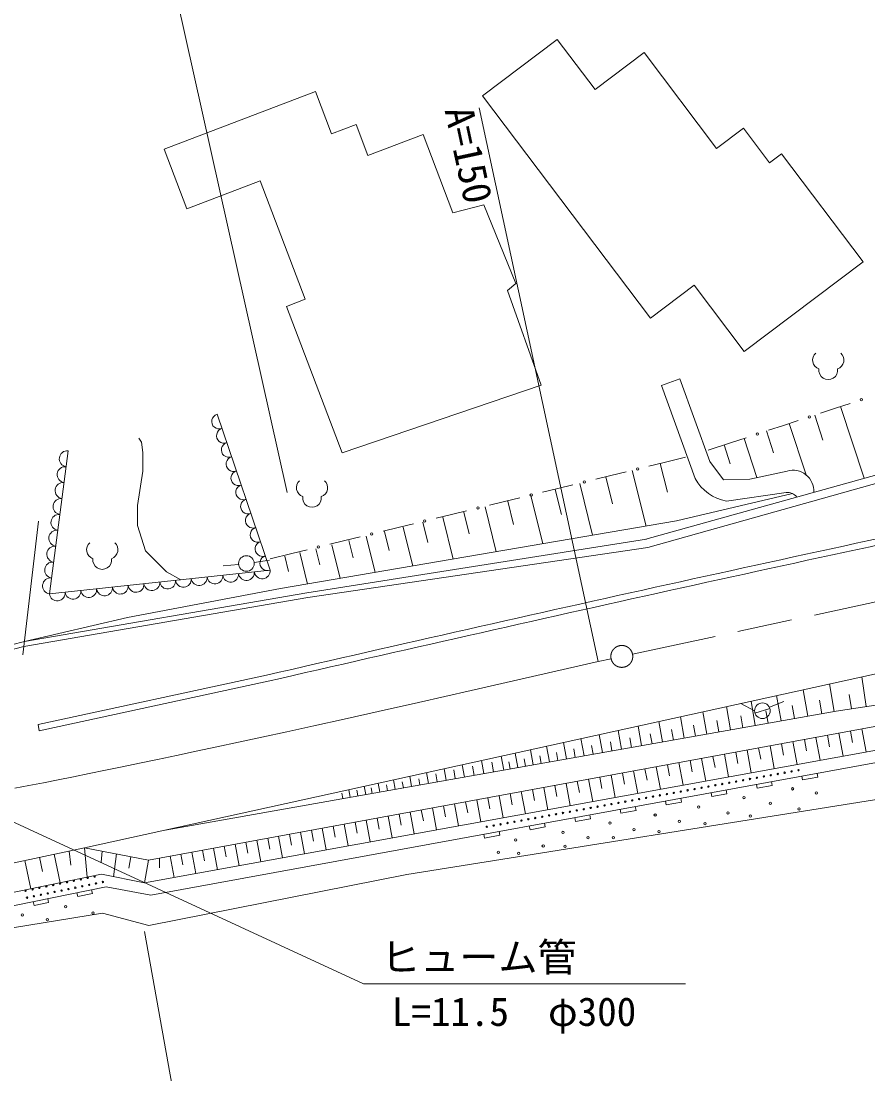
# Model space of a CAD drawing. Units: millimetres, scale not verified. Extents: x 40000 to 680000, y 20000 to 380000.
# Drawn here: x 228338 to 282466, y 262955 to 330232 of the extents above; entities that cross this region are included whole.
import ezdxf
from ezdxf.enums import TextEntityAlignment as Align

# ---------------------------------------------------------------- set-up
doc = ezdxf.new("R2010")
doc.units = ezdxf.units.MM
doc.header["$LTSCALE"] = 1000
doc.linetypes.add('CHAIN', pattern=[18.5, 12, -1.5, 3.5, -1.5])
doc.linetypes.add('DASHED', pattern=[7.5, 6, -1.5])
for name, color, linetype, lineweight in [('M-BGD', 7, 'Continuous', 13), ('M-BMK', 2, 'CHAIN', 13), ('M-STR-HTXT', 7, 'Continuous', 13)]:
    doc.layers.add(name, color=color, linetype=linetype, lineweight=lineweight)
doc.styles.add('ＭＳ ゴシック', font='')
doc.styles.get('ＭＳ ゴシック').set_extended_font_data('MS Gothic')

# ---------------------------------------------------------------- blocks, each defined once
blk = doc.blocks.new('園庭')
at = {"color": 7, "linetype": 'Continuous', "lineweight": 13}
for centre, start, end in [((-0.4, 0.4), 131.41945, 251.14243), ((0.4, 0.4), 288.85757, 48.58055), ((0, -0.25), 172.14016, 7.85984)]:
    blk.add_arc(centre, 0.6, start, end, dxfattribs=at)
blk = doc.blocks.new('電話柱1')
at = {"color": 7, "linetype": 'Continuous', "lineweight": 13}
for p, q in [((-1.203, 0.848), (-0.496, 0.14)), ((-0.516, 0.002), (0.484, 0.002)), ((1.475, 0.164), (0.478, 0.078))]:
    blk.add_line(p, q, dxfattribs=at)
blk.add_circle((-0.016, 0.002), 0.5, dxfattribs=at)

msp = doc.modelspace()

# ---------------------------------------------------------------- linework, layer by layer
at = {"layer": 'M-BGD'}
for p, q in [((270442, 307375), (269262, 306946)), ((271425, 300999), (269262, 306946)), ((272367, 302081), (270442, 307375)), ((280385, 305490), (279435, 305177)), ((281334, 305803), (280385, 305490)), ((280718, 305600), (282227, 301023)), ((240868, 305104), (244257, 295153)), ((296036, 304881), (268273, 297124)), ((279066, 305055), (279593, 303458)), ((296173, 304392), (268393, 296603)), ((277061, 304394), (276111, 304081)), ((278010, 304707), (277061, 304394)), ((277435, 304518), (278520, 301230)), ((274686, 303611), (273737, 303298)), ((274548, 303565), (275375, 301059)), ((275983, 304038), (276440, 302652)), ((231351, 302773), (230148, 293630)), ((273737, 303298), (272259, 302811)), ((273737, 303298), (272259, 302811)), ((273270, 303144), (273666, 301944)), ((270816, 302370), (269441, 302033)), ((270816, 302370), (269441, 302033)), ((273229, 300918), (272367, 302081)), ((267013, 301439), (266042, 301201)), ((267400, 301524), (268282, 297959)), ((269441, 302033), (268470, 301796)), ((269194, 301968), (269651, 300122)), ((277299, 301480), (274913, 300959)), ((266042, 301201), (265070, 300964)), ((265716, 301108), (266141, 299389)), ((274913, 300959), (273229, 300918)), ((262642, 300369), (261671, 300132)), ((262474, 300305), (262870, 298705)), ((263613, 300607), (262642, 300369)), ((264043, 300694), (264865, 297374)), ((273430, 299555), (277239, 300116)), ((259242, 299537), (258271, 299300)), ((260214, 299775), (259242, 299537)), ((259454, 299558), (259822, 298068)), ((260916, 299920), (261681, 296830)), ((277654, 300039), (270232, 298297)), ((256814, 298943), (255843, 298706)), ((256639, 298862), (256982, 297475)), ((258002, 299199), (258713, 296322)), ((229456, 298287), (228453, 289746)), ((270232, 298297), (244928, 293966)), ((253414, 298111), (252443, 297874)), ((254017, 298213), (254336, 296922)), ((255843, 298706), (254871, 298468)), ((255286, 298527), (255949, 295849)), ((252443, 297874), (251472, 297636)), ((251573, 297608), (251870, 296407)), ((252756, 297901), (253373, 295408)), ((268315, 297136), (246612, 293691)), ((249043, 297042), (248072, 296804)), ((248202, 296774), (248736, 294615)), ((250015, 297279), (249043, 297042)), ((249296, 297044), (249573, 295926)), ((250398, 297317), (250972, 294998)), ((245644, 296210), (244269, 295873)), ((245644, 296210), (244269, 295873)), ((245198, 296030), (245437, 295062)), ((246615, 296447), (245644, 296210)), ((246155, 296267), (246652, 294259)), ((268393, 296603), (246659, 293395)), ((247174, 296519), (247432, 295479)), ((242243, 295518), (241249, 295413)), ((243235, 295644), (244224, 295789)), ((230148, 293630), (244257, 295153)), ((246659, 293395), (228516, 290276)), ((246612, 293691), (228552, 290587)), ((232394, 277405), (307612, 293944)), ((244928, 293966), (235144, 292122)), ((235144, 292122), (228552, 290587)), ((280430, 286135), (310390, 290715)), ((244035, 288434), (229422, 285277)), ((244123, 288044), (229506, 284886)), ((282361, 286430), (282070, 288328)), ((278629, 285815), (278330, 287505)), ((280315, 286114), (280004, 287873)), ((236486, 276616), (293664, 287128)), ((275267, 285220), (274993, 286771)), ((276913, 285511), (276626, 287130)), ((279522, 285974), (279369, 286837)), ((281406, 286284), (281265, 287202)), ((237543, 278537), (280430, 286135)), ((272177, 284672), (271924, 286097)), ((273690, 284940), (273426, 286427)), ((276088, 285365), (275948, 286158)), ((277769, 285663), (277623, 286490)), ((229422, 285277), (229506, 284886)), ((236219, 275157), (292871, 285444)), ((269335, 284169), (269103, 285476)), ((270726, 284415), (270484, 285780)), ((272931, 284806), (272803, 285534)), ((274477, 285080), (274342, 285839)), ((236632, 274387), (292759, 284636)), ((265495, 283489), (265292, 284638)), ((266722, 283706), (266509, 284906)), ((268001, 283933), (267779, 285185)), ((268666, 284050), (268553, 284690)), ((270029, 284292), (269910, 284960)), ((271450, 284544), (271326, 285241)), ((279874, 284593), (280008, 283863)), ((280610, 284728), (280878, 283266)), ((281346, 284864), (281481, 284132)), ((282083, 284999), (282353, 283534)), ((263192, 283081), (263005, 284135)), ((264319, 283280), (264124, 284381)), ((264906, 283384), (264806, 283947)), ((266107, 283597), (266003, 284184)), ((267360, 283819), (267251, 284432)), ((276208, 283919), (276475, 282466)), ((276940, 284053), (277073, 283326)), ((277672, 284188), (277939, 282732)), ((278405, 284323), (278539, 283594)), ((279139, 284458), (279407, 282999)), ((259185, 282371), (259027, 283261)), ((260079, 282529), (259915, 283456)), ((261073, 282705), (260902, 283673)), ((261591, 282797), (261503, 283291)), ((262110, 282889), (261931, 283899)), ((262650, 282985), (262558, 283501)), ((263754, 283180), (263659, 283719)), ((272562, 283249), (272695, 282526)), ((273289, 283382), (273555, 281936)), ((274018, 283516), (274151, 282792)), ((274747, 283650), (275013, 282201)), ((275477, 283785), (275611, 283059)), ((256679, 281927), (256540, 282714)), ((257291, 282035), (257187, 282623)), ((257906, 282144), (257757, 282982)), ((258544, 282257), (258435, 282870)), ((259602, 282445), (259521, 282898)), ((260575, 282617), (260491, 283091)), ((268935, 282582), (269200, 281145)), ((269659, 282715), (269792, 281996)), ((270384, 282848), (270648, 281408)), ((271109, 282982), (271242, 282261)), ((271835, 283115), (272100, 281672)), ((253294, 281327), (253180, 281975)), ((254376, 281519), (254253, 282211)), ((254938, 281618), (254847, 282130)), ((255503, 281719), (255372, 282457)), ((256090, 281823), (255990, 282385)), ((265329, 281919), (265461, 281205)), ((266049, 282051), (266312, 280621)), ((266770, 282184), (266901, 281468)), ((267491, 282316), (267754, 280883)), ((268213, 282449), (268345, 281732)), ((278243, 281986), (278288, 281740)), ((278288, 281740), (279256, 281916)), ((279211, 282162), (279256, 281916)), ((250369, 280809), (250275, 281336)), ((250786, 280883), (250720, 281236)), ((251263, 280967), (251163, 281532)), ((251759, 281055), (251690, 281428)), ((252258, 281144), (252150, 281749)), ((252775, 281235), (252702, 281629)), ((252986, 275696), (289403, 281507)), ((253834, 281423), (253764, 281809)), ((261743, 281260), (262004, 279839)), ((262459, 281391), (262589, 280680)), ((263175, 281523), (263437, 280099)), ((263892, 281655), (264024, 280942)), ((264610, 281787), (264873, 280360)), ((275340, 281456), (275385, 281210)), ((275385, 281210), (276353, 281386)), ((276308, 281632), (276353, 281386)), ((248897, 280548), (248831, 280901)), ((249375, 280633), (249289, 281119)), ((249871, 280721), (249801, 281094)), ((258176, 280604), (258306, 279897)), ((258887, 280735), (259148, 279320)), ((259600, 280866), (259731, 280158)), ((260313, 280997), (260574, 279579)), ((261028, 281128), (261158, 280419)), ((270501, 280572), (270546, 280326)), ((272437, 280925), (272482, 280680)), ((272482, 280680), (273449, 280856)), ((273405, 281102), (273449, 280856)), ((254628, 279952), (254887, 278546)), ((255336, 280082), (255466, 279378)), ((256045, 280212), (256304, 278804)), ((256755, 280343), (256884, 279638)), ((257465, 280473), (257724, 279062)), ((267598, 280042), (267643, 279796)), ((269534, 280395), (269579, 280149)), ((269579, 280149), (270546, 280326)), ((251100, 279303), (251229, 278604)), ((251804, 279432), (252061, 278033)), ((252509, 279562), (252638, 278862)), ((253215, 279692), (253472, 278290)), ((253921, 279822), (254050, 279120)), ((263727, 279335), (263772, 279089)), ((263772, 279089), (264740, 279266)), ((264695, 279512), (264740, 279266)), ((266631, 279865), (266676, 279619)), ((266676, 279619), (267643, 279796)), ((246892, 278529), (247020, 277835)), ((247591, 278658), (247847, 277268)), ((248292, 278787), (248420, 278091)), ((248993, 278916), (249249, 277523)), ((249695, 279045), (249823, 278347)), ((250397, 279174), (250654, 277778)), ((260824, 278805), (260869, 278559)), ((260869, 278559), (261837, 278736)), ((261792, 278982), (261837, 278736)), ((243406, 277888), (243660, 276508)), ((244102, 278016), (244229, 277325)), ((244798, 278144), (245053, 276761)), ((245496, 278273), (245623, 277580)), ((246193, 278401), (246448, 277014)), ((257921, 278275), (257966, 278029)), ((257966, 278029), (258934, 278206)), ((258889, 278451), (258934, 278206)), ((224923, 275828), (232394, 277405)), ((231412, 277197), (231529, 276286)), ((232394, 277405), (236486, 276616)), ((232394, 277405), (232565, 275531)), ((233521, 277188), (233464, 276496)), ((239940, 277251), (240066, 276565)), ((240632, 277378), (240884, 276004)), ((241324, 277506), (241451, 276818)), ((242017, 277633), (242271, 276256)), ((242712, 277761), (242839, 277071)), ((228574, 276598), (228955, 274786)), ((229519, 276798), (229709, 275891)), ((230464, 276997), (230846, 275176)), ((234437, 277011), (234255, 275560)), ((235364, 276832), (235225, 276111)), ((236486, 276616), (236219, 275157)), ((237180, 276744), (237183, 276125)), ((237869, 276870), (238120, 275502)), ((238559, 276997), (238685, 276312)), ((239249, 277124), (239501, 275753)), ((214979, 271900), (233478, 275720)), ((233478, 275720), (236219, 275157)), ((236505, 272430), (252986, 275696)), ((215135, 271143), (233778, 274913)), ((231914, 274536), (231964, 274291)), ((232846, 274724), (232896, 274479)), ((233778, 274913), (236632, 274387)), ((229118, 273970), (229167, 273725)), ((229167, 273725), (230099, 273914)), ((230050, 274159), (230099, 273914)), ((231964, 274291), (232896, 274479)), ((215309, 270302), (233539, 273219)), ((233539, 273219), (236505, 272430))]:
    msp.add_line(p, q, dxfattribs=at)
at = {"layer": 'M-BGD', "linetype": 'DASHED'}
for p, q in [((225493, 289487), (228516, 290276)), ((225549, 289812), (228552, 290587))]:
    msp.add_line(p, q, dxfattribs=at)
at = {"layer": 'M-BGD'}
for points in [[(257832, 325458), (268570, 311256), (271349, 313357), (274561, 309108), (282164, 314856), (276947, 321756), (276176, 321173), (274507, 323381), (272795, 322087), (268156, 328223), (265022, 325854), (262597, 329062)], [(237487, 322053), (238935, 318236), (243629, 320016), (246498, 312453), (245307, 312001), (248856, 302645), (261573, 306957), (259433, 313012), (259966, 313458), (257920, 318498), (255927, 317984), (254033, 322976), (250498, 321635), (249747, 323615), (248182, 323021), (247158, 325721)]]:
    msp.add_lwpolyline(points, close=True, dxfattribs=at)
msp.add_lwpolyline([(235865, 303587), (236035, 303333), (236119, 302655), (236119, 301470), (235781, 299269), (235781, 297999), (236289, 296390), (237643, 295035), (238555, 294538)], dxfattribs=at)
for centre, radius in [((242740, 295571), 500), ((275371, 281882), 45), ((275814, 281962), 45), ((276256, 282043), 45), ((276699, 282123), 45), ((277142, 282204), 45), ((277585, 282284), 45), ((278028, 282364), 45), ((271829, 281239), 45), ((272272, 281319), 45), ((272714, 281400), 45), ((273157, 281480), 45), ((273600, 281561), 45), ((274043, 281641), 45), ((274485, 281721), 45), ((274928, 281802), 45), ((277649, 281173), 75), ((267844, 280515), 45), ((268287, 280596), 45), ((268730, 280676), 45), ((269172, 280757), 45), ((269615, 280837), 45), ((270058, 280917), 45), ((270501, 280998), 45), ((270943, 281078), 45), ((271386, 281159), 45), ((274541, 280611), 75), ((279173, 280912), 75), ((264302, 279872), 45), ((264745, 279953), 45), ((265187, 280033), 45), ((265630, 280113), 45), ((266073, 280194), 45), ((266516, 280274), 45), ((266959, 280355), 45), ((267401, 280435), 45), ((271654, 280010), 75), ((276225, 280251), 75), ((278070, 279890), 75), ((260760, 279229), 45), ((261203, 279309), 45), ((261645, 279390), 45), ((262088, 279470), 45), ((262531, 279551), 45), ((262974, 279631), 45), ((263416, 279711), 45), ((263859, 279792), 45), ((268867, 279509), 75), ((273519, 279629), 75), ((274942, 279428), 75), ((258103, 278747), 45), ((258546, 278827), 45), ((258989, 278907), 45), ((259432, 278988), 45), ((259874, 279068), 45), ((260317, 279149), 45), ((265980, 278987), 75), ((267504, 278566), 75), ((270411, 279088), 75), ((272055, 278947), 75), ((259945, 277905), 75), ((262972, 278386), 75), ((264576, 278045), 75), ((266200, 278045), 75), ((269108, 278446), 75), ((258842, 277123), 75), ((261709, 277524), 75), ((263113, 277504), 75), ((260145, 277043), 75), ((231275, 275207), 45), ((231715, 275298), 45), ((232156, 275389), 45), ((232597, 275480), 45), ((233037, 275571), 45), ((233128, 275130), 45), ((233569, 275221), 45), ((228630, 274661), 45), ((229071, 274752), 45), ((229512, 274843), 45), ((229953, 274934), 45), ((230044, 274493), 45), ((230393, 275025), 45), ((230484, 274584), 45), ((230834, 275116), 45), ((230925, 274675), 45), ((231366, 274766), 45), ((231806, 274857), 45), ((232247, 274948), 45), ((232688, 275039), 45), ((228721, 274220), 45), ((229162, 274311), 45), ((229603, 274402), 45), ((228426, 273113), 75), ((231193, 273634), 75), ((232937, 273233), 75), ((230010, 272812), 75)]:
    msp.add_circle(centre, radius, dxfattribs=at)
for centre, radius, start, end in [((282046, 306038), 75, 0, 180), ((282046, 306038), 75, 180, 0), ((241002, 304645), 478, 106.20357, 291.40561), ((278723, 304942), 75, 0, 180), ((278723, 304942), 75, 180, 0), ((241310, 303740), 478, 106.20357, 291.40561), ((275399, 303846), 75, 0, 180), ((275399, 303846), 75, 180, 0), ((231296, 302264), 512, 83.89806, 261.11023), ((241618, 302835), 478, 106.20357, 291.40561), ((241926, 301931), 478, 106.20357, 291.40561), ((231162, 301248), 512, 83.89806, 261.11023), ((242234, 301026), 478, 106.20357, 291.40561), ((267742, 301617), 75, 0, 180), ((267742, 301617), 75, 180, 0), ((277673, 300202), 1332, 356.56478, 106.29956), ((231029, 300232), 512, 83.89806, 261.11023), ((264342, 300785), 75, 0, 180), ((264342, 300785), 75, 180, 0), ((273960, 302405), 2899, 209.02651, 259.46571), ((242542, 300122), 478, 106.20357, 291.40561), ((277310, 299353), 766, 37.43884, 95.34251), ((230895, 299216), 512, 83.89806, 261.11023), ((242850, 299217), 478, 106.20357, 291.40561), ((878884, -2461210), 2821981, 101.93344, 103.00086), ((878884, -2461210), 2821581, 101.93344, 103.00092), ((260942, 299953), 75, 0, 180), ((260942, 299953), 75, 180, 0), ((230761, 298200), 512, 83.89806, 261.11023), ((243158, 298312), 478, 106.20357, 291.40561), ((257542, 299121), 75, 0, 180), ((257542, 299121), 75, 180, 0), ((254143, 298290), 75, 0, 180), ((254143, 298290), 75, 180, 0), ((230628, 297184), 512, 83.89806, 261.11023), ((243466, 297408), 478, 106.20357, 291.40561), ((250743, 297458), 75, 0, 180), ((250743, 297458), 75, 180, 0), ((243774, 296503), 478, 106.20357, 291.40561), ((247343, 296626), 75, 0, 180), ((230494, 296168), 512, 83.89806, 261.11023), ((244082, 295599), 478, 106.20357, 291.40561), ((247343, 296626), 75, 180, 0), ((230360, 295152), 512, 83.89806, 261.11023), ((239721, 294671), 507, 186.93731, 5.38565), ((240729, 294779), 507, 186.93731, 5.38565), ((241736, 294888), 507, 186.93731, 5.38565), ((242744, 294997), 507, 186.93731, 5.38565), ((243752, 295106), 507, 186.93731, 5.38565), ((230227, 294137), 512, 83.89806, 261.11023), ((233674, 294018), 507, 186.93731, 5.38565), ((234682, 294127), 507, 186.93731, 5.38565), ((235690, 294235), 507, 186.93731, 5.38565), ((236697, 294344), 507, 186.93731, 5.38565), ((237705, 294453), 507, 186.93731, 5.38565), ((238713, 294562), 507, 186.93731, 5.38565), ((230651, 293691), 507, 186.93731, 5.38565), ((231659, 293800), 507, 186.93731, 5.38565), ((232666, 293909), 507, 186.93731, 5.38565)]:
    msp.add_arc(centre, radius, start, end, dxfattribs=at)
at = {"layer": 'M-BMK'}
for p, q in [((290781, 294801), (267419, 289782)), ((266050, 289488), (265223, 289310))]:
    msp.add_line(p, q, dxfattribs=at)
msp.add_lwpolyline([(227936, 281206), (228839, 281382), (229764, 281565), (230713, 281754), (231689, 281950), (232694, 282153), (233730, 282364), (234802, 282584), (235912, 282814), (237065, 283054), (238266, 283307), (239524, 283573), (240845, 283855), (242242, 284155), (243729, 284477), (245325, 284825), (247061, 285207), (248980, 285632), (251158, 286117), (253740, 286697), (257105, 287458), (265223, 289310)], dxfattribs=at)
msp.add_circle((266735, 289635), 700, dxfattribs=at)
at = {"layer": 'M-STR-HTXT'}
for p, q in [((245344, 300117), (237504, 335238)), ((257627, 324696), (265223, 289310)), ((236237, 272059), (240194, 249874))]:
    msp.add_line(p, q, dxfattribs=at)
msp.add_lwpolyline([(226279, 279762), (250228, 268709), (270796, 268709)], dxfattribs=at)

# ---------------------------------------------------------------- block references
at = {"layer": 'M-BGD', "xscale": 1000, "yscale": 1000}
for p in [(279929, 308172), (246936, 300011), (233529, 296047)]:
    msp.add_blockref('園庭', p, dxfattribs=at)
at = {"layer": 'M-BGD', "xscale": 1000, "yscale": 1000, "rotation": 17.35402}
msp.add_blockref('電話柱1', (275739, 286166), dxfattribs=at)

# ---------------------------------------------------------------- texts
at = {"layer": 'M-STR-HTXT', "style": 'ＭＳ ゴシック'}
msp.add_text('A=150', height=1833, rotation=282.125, dxfattribs=at).set_placement((254864, 324420), align=Align.BOTTOM_LEFT)
msp.add_text('ヒューム管', height=1833, dxfattribs=at).set_placement((251348, 268954), align=Align.BOTTOM_LEFT)
msp.add_text('L=11.5  φ300', height=1833, dxfattribs=at).set_placement((259849, 265472), align=Align.BOTTOM_CENTER)

doc.saveas('drawing.dxf')
